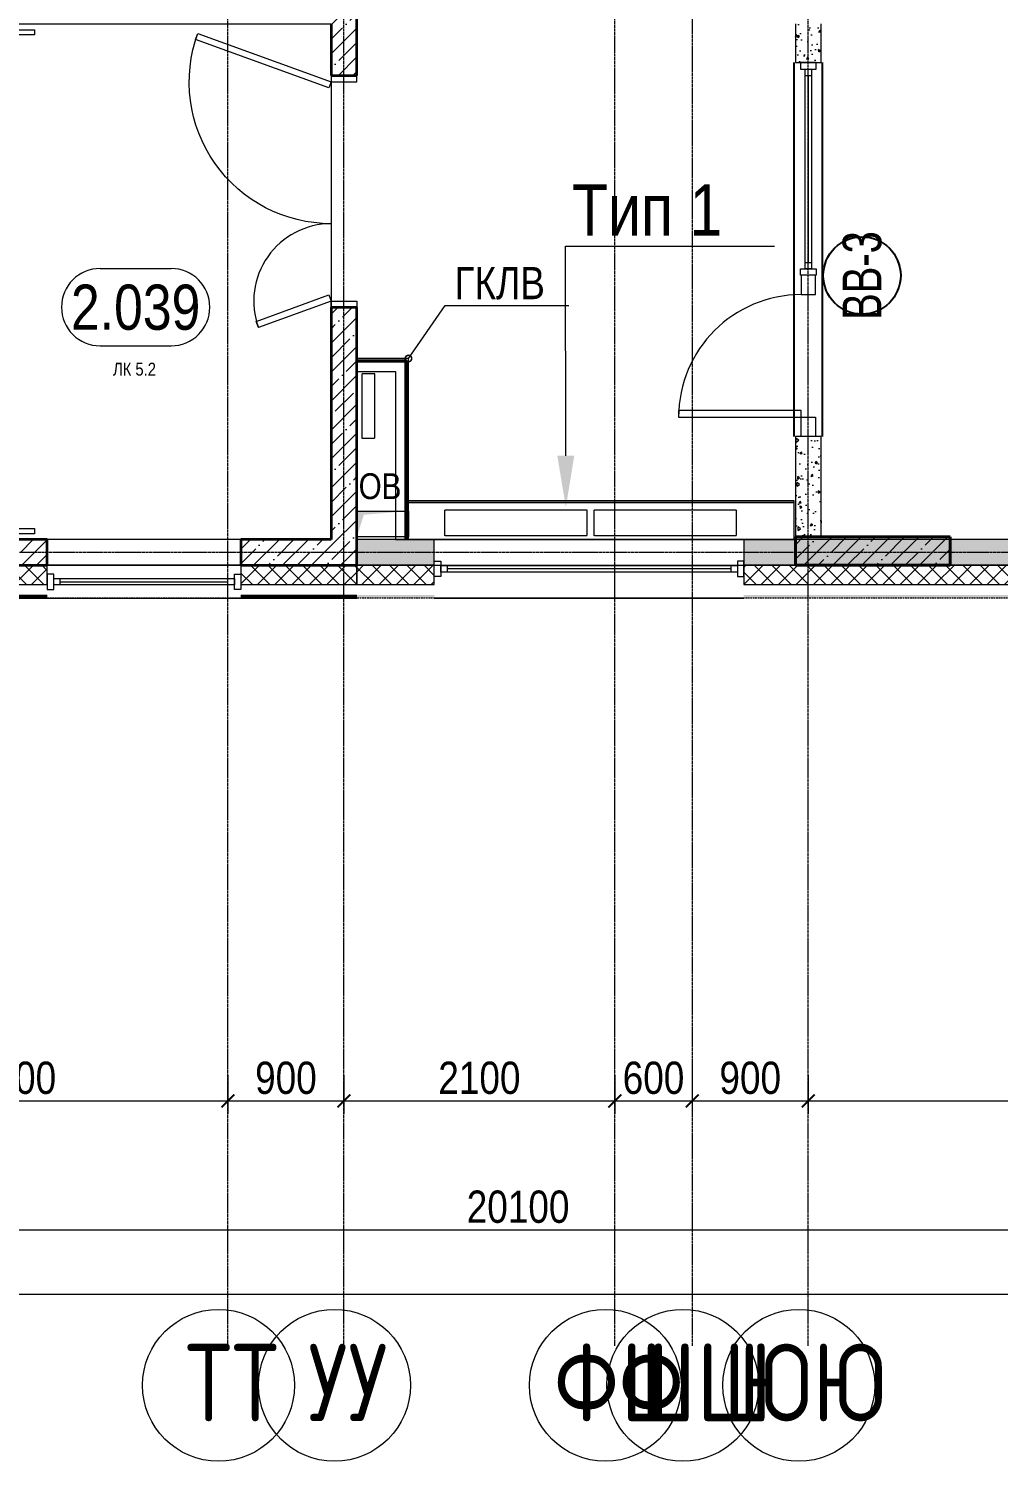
# Model space of a CAD drawing. Header units: millimetres. Extents: x -231292 to 573618, y -153144 to 564035.
# Drawn here: x 109639 to 117157, y 6179 to 17293 of the extents above; entities that cross this region are included whole.
import ezdxf
from ezdxf import colors
from ezdxf.entities.mleader import LeaderData, LeaderLine
from ezdxf.enums import TextEntityAlignment as Align
from ezdxf.math import Vec2, Vec3

# ---------------------------------------------------------------- set-up
doc = ezdxf.new("R2010")
doc.units = ezdxf.units.MM
for name, pattern in [('CENTER2', [28.575, 19.05, -3.175, 3.175, -3.175]), ('DASHED', [19.05, 12.7, -6.35]), ('HIDDEN2', [4.7625, 3.175, -1.5875])]:
    doc.linetypes.add(name, pattern=pattern)
doc.layers.get('0').update_dxf_attribs({"color": 250})
doc.layers.get('Defpoints').update_dxf_attribs({"color": 250})
for name, color, linetype, lineweight in [('A-Wall-Open', 250, 'Continuous', 5), ('A-Wall_Материал_Газоблок_Контур', 250, 'Continuous', 0), ('АР_Area', 250, 'Continuous', 5), ('АР_Витраж', 250, 'Continuous', 13), ('АР_Витраж марка', 250, 'Continuous', 9), ('АР_Двери', 250, 'Continuous', 9), ('АР_Двери_витраж', 250, 'Continuous', 9), ('АР_Колонны', 250, 'Continuous', 35), ('АР_Окна', 250, 'Continuous', 5), ('АР_Отопительные приборы', 250, 'HIDDEN2', 0), ('АР_Стены ЖБ', 250, 'Continuous', 35), ('АР_Стены ПЕНОблок', 250, 'Continuous', 20), ('АР_Утеплитель', 250, 'Continuous', 0), ('АР_Ф_ЛК', 250, 'Continuous', 5), ('АР_Штриховка', 250, 'Continuous', 0), ('Зашивка радиаторов тип 1 (фанера и МДФ)', 250, 'Continuous', 0), ('Зашивки ГКЛ на всю высоту', 250, 'Continuous', 0), ('КМ_Фахверки', 250, 'Continuous', 80), ('ОВ_Отопление', 250, 'Continuous', 0), ('Размеры зашивки ГКЛ', 250, 'Continuous', 0), ('РД_Оси_100', 250, 'Continuous', 0), ('РД_Оси_размер', 250, 'Continuous', 0), ('РД_проем_инж перемыч_фахверк', 250, 'Continuous', 18)]:
    doc.layers.add(name, color=color, linetype=linetype, lineweight=lineweight)
doc.layers.add('АР_Делит', color=250, linetype='Continuous', lineweight=0, plot=False)
doc.layers.add('РД_Проем', color=250, linetype='Continuous', lineweight=0, plot=False)
doc.layers.add('РД_Витраж_вн', color=250, linetype='Continuous')
doc.styles.add('Arial_09', font='ARIALN.TTF', dxfattribs={"width": 0.9})
doc.styles.add('style1', font='ARIALN.TTF')
doc.styles.add('ккк', font='isocpeur.ttf', dxfattribs={"width": 0.85, "oblique": 15})
doc.dimstyles.new('Dim100_ареал', dxfattribs={"dimscale": 100, "dimtxt": 2.5, "dimasz": 1, "dimexe": 1, "dimexo": 1, "dimgap": 0.5, "dimtad": 1, "dimzin": 12, "dimdsep": 46, "dimtxsty": 'style1', "dimblk": 'ARCHTICK', "dimcen": 1, "dimdle": 1, "dimclrd": 256, "dimclre": 256, "dimaunit": 1, "dimadec": 0, "dimazin": 3, "dimtfac": 1, "dimtmove": 1, "dimatfit": 3, "dimldrblk": 'OPEN30', "dimfxl": 2, "dimfxlon": 1, "dimtolj": 1, "dimtzin": 0, "dimlwd": 9, "dimlwe": 9, "dimarcsym": 0})
pattern_1 = [(45, (8883.4, 13229.69), (-112.2532, 112.2532), []), (45, (8995.66, 13229.69), (-112.2532, 112.2532), [198.4375, -39.6875, 0, -39.6875])]

# ---------------------------------------------------------------- blocks, each defined once
blk = doc.blocks.new('A-iden')
at = {"linetype": 'Continuous', "lineweight": 5}
blk.add_circle((-0.73, -4.06), 5.89, dxfattribs=at)
at = {"color": 0, "linetype": 'Continuous', "lineweight": 20, "style": 'ккк', "width": 0.85}
blk.add_attdef('ID', text='', height=6, dxfattribs=at).set_placement((0.31, -3.85), align=Align.MIDDLE_CENTER)
blk = doc.blocks.new('_ArchTick')
at = {"color": 0, "linetype": 'ByBlock', "const_width": 0.15}
blk.add_lwpolyline([(-0.5, -0.5), (0.5, 0.5)], dxfattribs=at)
blk = doc.blocks.new('*D1558')
at = {"layer": 'Defpoints', "color": 0, "transparency": 16777216}
for p in [(99000, -3255), (102300, -3255), (102300, -4255)]:
    blk.add_point(p, dxfattribs=at)
at = {"layer": 'РД_Оси_размер', "lineweight": 9, "transparency": 16777216}
for p, q in [((99000, -4055), (99000, -4355)), ((102300, -4055), (102300, -4355)), ((98900, -4255), (102400, -4255))]:
    blk.add_line(p, q, dxfattribs=at)
at = {"layer": 'РД_Оси_размер', "lineweight": 9, "transparency": 16777216, "xscale": 100, "yscale": 100, "zscale": 100, "rotation": 180}
blk.add_blockref('_ArchTick', (99000, -4255), dxfattribs=at)
at = {"layer": 'РД_Оси_размер', "lineweight": 9, "transparency": 16777216, "xscale": 100, "yscale": 100, "zscale": 100}
blk.add_blockref('_ArchTick', (102300, -4255), dxfattribs=at)
at = {"layer": 'РД_Оси_размер', "color": 0, "transparency": 16777216, "insert": (100650, -4077), "char_height": 250, "attachment_point": 5, "style": 'style1'}
blk.add_mtext('\\A1;3300', dxfattribs=at)
blk = doc.blocks.new('_Open30')
at = {"color": 0, "linetype": 'ByBlock', "lineweight": -2}
for p, q in [((-1, 0.27), (0, 0)), ((0, 0), (-1, -0.27)), ((0, 0), (-1, 0))]:
    blk.add_line(p, q, dxfattribs=at)
blk = doc.blocks.new('*D1559')
at = {"layer": 'Defpoints', "color": 0, "transparency": 16777216}
for p in [(102300, -3255), (103200, -3255), (103200, -4255)]:
    blk.add_point(p, dxfattribs=at)
at = {"layer": 'РД_Оси_размер', "lineweight": 9, "transparency": 16777216}
for p, q in [((102300, -4055), (102300, -4355)), ((103200, -4055), (103200, -4355)), ((102200, -4255), (103300, -4255))]:
    blk.add_line(p, q, dxfattribs=at)
at = {"layer": 'РД_Оси_размер', "lineweight": 9, "transparency": 16777216, "xscale": 100, "yscale": 100, "zscale": 100, "rotation": 180}
blk.add_blockref('_ArchTick', (102300, -4255), dxfattribs=at)
at = {"layer": 'РД_Оси_размер', "lineweight": 9, "transparency": 16777216, "xscale": 100, "yscale": 100, "zscale": 100}
blk.add_blockref('_ArchTick', (103200, -4255), dxfattribs=at)
at = {"layer": 'РД_Оси_размер', "color": 0, "transparency": 16777216, "insert": (102750, -4077), "char_height": 250, "attachment_point": 5, "style": 'style1'}
blk.add_mtext('\\A1;900', dxfattribs=at)
blk = doc.blocks.new('*D1560')
at = {"layer": 'Defpoints', "color": 0, "transparency": 16777216}
for p in [(103200, -3255), (105300, -3255), (105300, -4255)]:
    blk.add_point(p, dxfattribs=at)
at = {"layer": 'РД_Оси_размер', "lineweight": 9, "transparency": 16777216}
for p, q in [((103200, -4055), (103200, -4355)), ((105300, -4055), (105300, -4355)), ((103100, -4255), (105400, -4255))]:
    blk.add_line(p, q, dxfattribs=at)
at = {"layer": 'РД_Оси_размер', "lineweight": 9, "transparency": 16777216, "xscale": 100, "yscale": 100, "zscale": 100, "rotation": 180}
blk.add_blockref('_ArchTick', (103200, -4255), dxfattribs=at)
at = {"layer": 'РД_Оси_размер', "lineweight": 9, "transparency": 16777216, "xscale": 100, "yscale": 100, "zscale": 100}
blk.add_blockref('_ArchTick', (105300, -4255), dxfattribs=at)
at = {"layer": 'РД_Оси_размер', "color": 0, "transparency": 16777216, "insert": (104250, -4077), "char_height": 250, "attachment_point": 5, "style": 'style1'}
blk.add_mtext('\\A1;2100', dxfattribs=at)
blk = doc.blocks.new('*D1561')
at = {"layer": 'Defpoints', "color": 0, "transparency": 16777216}
for p in [(105300, -3255), (105900, -3255), (105900, -4255)]:
    blk.add_point(p, dxfattribs=at)
at = {"layer": 'РД_Оси_размер', "lineweight": 9, "transparency": 16777216}
for p, q in [((105300, -4055), (105300, -4355)), ((105900, -4055), (105900, -4355)), ((105200, -4255), (106000, -4255))]:
    blk.add_line(p, q, dxfattribs=at)
at = {"layer": 'РД_Оси_размер', "lineweight": 9, "transparency": 16777216, "xscale": 100, "yscale": 100, "zscale": 100, "rotation": 180}
blk.add_blockref('_ArchTick', (105300, -4255), dxfattribs=at)
at = {"layer": 'РД_Оси_размер', "lineweight": 9, "transparency": 16777216, "xscale": 100, "yscale": 100, "zscale": 100}
blk.add_blockref('_ArchTick', (105900, -4255), dxfattribs=at)
at = {"layer": 'РД_Оси_размер', "color": 0, "transparency": 16777216, "insert": (105600, -4077), "char_height": 250, "attachment_point": 5, "style": 'style1'}
blk.add_mtext('\\A1;600', dxfattribs=at)
blk = doc.blocks.new('*D1562')
at = {"layer": 'Defpoints', "color": 0, "transparency": 16777216}
for p in [(105900, -3255), (106800, -3255), (106800, -4255)]:
    blk.add_point(p, dxfattribs=at)
at = {"layer": 'РД_Оси_размер', "lineweight": 9, "transparency": 16777216}
for p, q in [((105900, -4055), (105900, -4355)), ((106800, -4055), (106800, -4355)), ((105800, -4255), (106900, -4255))]:
    blk.add_line(p, q, dxfattribs=at)
at = {"layer": 'РД_Оси_размер', "lineweight": 9, "transparency": 16777216, "xscale": 100, "yscale": 100, "zscale": 100, "rotation": 180}
blk.add_blockref('_ArchTick', (105900, -4255), dxfattribs=at)
at = {"layer": 'РД_Оси_размер', "lineweight": 9, "transparency": 16777216, "xscale": 100, "yscale": 100, "zscale": 100}
blk.add_blockref('_ArchTick', (106800, -4255), dxfattribs=at)
at = {"layer": 'РД_Оси_размер', "color": 0, "transparency": 16777216, "insert": (106350, -4077), "char_height": 250, "attachment_point": 5, "style": 'style1'}
blk.add_mtext('\\A1;900', dxfattribs=at)
blk = doc.blocks.new('*D1563')
at = {"layer": 'Defpoints', "color": 0, "transparency": 16777216}
for p in [(106800, -3255), (114600, -3255), (114600, -4255)]:
    blk.add_point(p, dxfattribs=at)
at = {"layer": 'РД_Оси_размер', "lineweight": 9, "transparency": 16777216}
for p, q in [((106800, -4055), (106800, -4355)), ((114600, -4055), (114600, -4355)), ((106700, -4255), (114700, -4255))]:
    blk.add_line(p, q, dxfattribs=at)
at = {"layer": 'РД_Оси_размер', "lineweight": 9, "transparency": 16777216, "xscale": 100, "yscale": 100, "zscale": 100, "rotation": 180}
blk.add_blockref('_ArchTick', (106800, -4255), dxfattribs=at)
at = {"layer": 'РД_Оси_размер', "lineweight": 9, "transparency": 16777216, "xscale": 100, "yscale": 100, "zscale": 100}
blk.add_blockref('_ArchTick', (114600, -4255), dxfattribs=at)
at = {"layer": 'РД_Оси_размер', "color": 0, "transparency": 16777216, "insert": (110700, -4077), "char_height": 250, "attachment_point": 5, "style": 'style1'}
blk.add_mtext('\\A1;7800', dxfattribs=at)
blk = doc.blocks.new('*D24')
at = {"layer": 'Defpoints', "color": 0, "transparency": 16777216}
for p in [(0, -3255), (114600, -3255), (114600, -5755)]:
    blk.add_point(p, dxfattribs=at)
at = {"layer": 'РД_Оси_размер', "color": 0, "lineweight": 5, "transparency": 16777216}
for p, q in [((0, -5555), (0, -5855)), ((114600, -5555), (114600, -5855)), ((-100, -5755), (114700, -5755))]:
    blk.add_line(p, q, dxfattribs=at)
at = {"layer": 'РД_Оси_размер', "color": 0, "lineweight": 5, "transparency": 16777216, "xscale": 100, "yscale": 100, "zscale": 100, "rotation": 180}
blk.add_blockref('_ArchTick', (0, -5755), dxfattribs=at)
at = {"layer": 'РД_Оси_размер', "color": 0, "lineweight": 5, "transparency": 16777216, "xscale": 100, "yscale": 100, "zscale": 100}
blk.add_blockref('_ArchTick', (114600, -5755), dxfattribs=at)
at = {"layer": 'РД_Оси_размер', "color": 0, "transparency": 16777216, "insert": (57300, -5577), "char_height": 250, "attachment_point": 5, "style": 'style1'}
blk.add_mtext('\\A1;114600', dxfattribs=at)
blk = doc.blocks.new('*D1613')
at = {"layer": 'Defpoints', "color": 0, "transparency": 16777216}
for p in [(94500, -3255), (114600, -3255), (114600, -5255)]:
    blk.add_point(p, dxfattribs=at)
at = {"layer": 'РД_Оси_размер', "lineweight": 9, "transparency": 16777216}
for p, q in [((94500, -5055), (94500, -5355)), ((114600, -5055), (114600, -5355)), ((94400, -5255), (114700, -5255))]:
    blk.add_line(p, q, dxfattribs=at)
at = {"layer": 'РД_Оси_размер', "lineweight": 9, "transparency": 16777216, "xscale": 100, "yscale": 100, "zscale": 100, "rotation": 180}
blk.add_blockref('_ArchTick', (94500, -5255), dxfattribs=at)
at = {"layer": 'РД_Оси_размер', "lineweight": 9, "transparency": 16777216, "xscale": 100, "yscale": 100, "zscale": 100}
blk.add_blockref('_ArchTick', (114600, -5255), dxfattribs=at)
at = {"layer": 'РД_Оси_размер', "color": 0, "transparency": 16777216, "insert": (104550, -5077), "char_height": 250, "attachment_point": 5, "style": 'style1'}
blk.add_mtext('\\A1;20100', dxfattribs=at)
blk = doc.blocks.new('ЛК_4000х8500_2эт')
at = {"color": 5}
for points in [[(6300, 3915), (2100, 3915), (2100, 3955), (6600, 3955), (6600, 3915), (6300, 3915)], [(3929, 45), (2100, 45), (2100, 85), (3946, 85)], [(4401, 85), (6600, 85), (6600, 45), (4383, 45)]]:
    blk.add_lwpolyline(points, dxfattribs=at)
at = {"layer": 'АР_Делит'}
blk.add_lwpolyline([(-200, 4000), (8300, 4000), (8300, 0), (-200, 0)], close=True, dxfattribs=at)
at = {"layer": 'АР_Ф_ЛК', "color": 5}
for p, q in [((2400, 4000), (2400, 3955)), ((2400, 3915), (2400, 2255)), ((2700, 4000), (2700, 3955)), ((2700, 3915), (2700, 2255)), ((3000, 4000), (3000, 3955)), ((3000, 3915), (3000, 2255)), ((3300, 4000), (3300, 3955)), ((3300, 3915), (3300, 2255)), ((3600, 4000), (3600, 3955)), ((3600, 3915), (3600, 2255)), ((3900, 4000), (3900, 3955)), ((3900, 3915), (3900, 2255)), ((4200, 4000), (4200, 3955)), ((4200, 3915), (4200, 2255)), ((4500, 4000), (4500, 3955)), ((4500, 3915), (4500, 2255)), ((4800, 4000), (4800, 3955)), ((4800, 3915), (4800, 2255)), ((5100, 4000), (5100, 3955)), ((5100, 3915), (5100, 2255)), ((5400, 4000), (5400, 3955)), ((5400, 3915), (5400, 2255)), ((5700, 4000), (5700, 3955)), ((5700, 3915), (5700, 2255)), ((6000, 4000), (6000, 3955)), ((6000, 3915), (6000, 2255)), ((6300, 4000), (6300, 3955)), ((6300, 3915), (6300, 2255)), ((2400, 2215), (2400, 2190)), ((2400, 2150), (2400, 1850)), ((2700, 2215), (2700, 2190)), ((3000, 2215), (3000, 2190)), ((3300, 2215), (3300, 2190)), ((3600, 2215), (3600, 2190)), ((3900, 2215), (3900, 2190)), ((4200, 2215), (4200, 2190)), ((4500, 2215), (4500, 2190)), ((4800, 2215), (4800, 2190)), ((5100, 2215), (5100, 2190)), ((5400, 2215), (5400, 2190)), ((5700, 2215), (5700, 2190)), ((6000, 2215), (6000, 2190)), ((6300, 2215), (6300, 2190)), ((6300, 2150), (6300, 1850)), ((2400, 1810), (2400, 1785)), ((2700, 1810), (2700, 1785)), ((3000, 1810), (3000, 1785)), ((3300, 1810), (3300, 1785)), ((3600, 1810), (3600, 1785)), ((3900, 1810), (3900, 1785)), ((4200, 1810), (4200, 1785)), ((4500, 1810), (4500, 1785)), ((5400, 1810), (5400, 1785)), ((5700, 1810), (5700, 1785)), ((6000, 1810), (6000, 1785)), ((6300, 1810), (6300, 1785)), ((2400, 1745), (2400, 85)), ((2700, 1745), (2700, 85)), ((3000, 1745), (3000, 85)), ((3300, 1745), (3300, 85)), ((3600, 1745), (3600, 85)), ((3900, 1745), (3900, 85)), ((4200, 1745), (4200, 661)), ((4500, 1745), (4500, 1341)), ((5100, 1671), (5100, 85)), ((5400, 1745), (5400, 85)), ((5700, 1745), (5700, 85)), ((6000, 1745), (6000, 85)), ((6300, 1745), (6300, 85)), ((4800, 912), (4800, 85)), ((4500, 309), (4500, 85)), ((2400, 45), (2400, 0)), ((2700, 45), (2700, 0)), ((3000, 45), (3000, 0)), ((3300, 45), (3300, 0)), ((3600, 45), (3600, 0)), ((3900, 45), (3900, 0)), ((4500, 45), (4500, 0)), ((4800, 45), (4800, 0)), ((5100, 45), (5100, 0)), ((5400, 45), (5400, 0)), ((5700, 45), (5700, 0)), ((6000, 45), (6000, 0)), ((6300, 45), (6300, 0))]:
    blk.add_line(p, q, dxfattribs=at)
at = {"layer": 'АР_Ф_ЛК'}
for points in [[(6300, 3085, 0, 150, 0), (5834, 3085, 0, 0, 0), (2400, 3085, 0, 0, 0)], [(2400, 915, 0, 150, 0), (2866, 915, 0, 0, 0), (4200, 915, 0, 0, 0)], [(4922, 915, 0, 150, 0), (5388, 915, 0, 0, 0), (6300, 915, 0, 0, 0)]]:
    blk.add_lwpolyline(points, format="xyseb", dxfattribs=at)
at = {"layer": 'АР_Ф_ЛК', "color": 5}
for points in [[(4678, 1745), (2245, 1745), (2245, 2255), (6455, 2255), (6455, 1745), (5133, 1745)], [(4696, 1785), (2285, 1785), (2285, 2215), (6415, 2215), (6415, 1785), (5150, 1785)], [(4707, 1810), (2310, 1810), (2310, 2190), (6390, 2190), (6390, 1810), (5161, 1810)]]:
    blk.add_lwpolyline(points, dxfattribs=at)
for points in [[(2350, 2150), (6350, 2150), (6350, 1850), (2350, 1850)], [(2400, 2150), (6300, 2150), (6300, 1850), (2400, 1850)]]:
    blk.add_lwpolyline(points, close=True, dxfattribs=at)
at = {"layer": 'АР_Ф_ЛК', "lineweight": 0}
for points in [[(4724, 1850), (4367, 1039), (4459, 862), (4173, 988), (4266, 811), (3909, 0)], [(5179, 1850), (4822, 1039), (4914, 862), (4628, 988), (4721, 811), (4364, 0)]]:
    blk.add_lwpolyline(points, dxfattribs=at)
blk = doc.blocks.new('otv')
at = {"linetype": 'Continuous'}
blk.add_lwpolyline([(0, -1), (0, 0), (1, 0), (1, -1)], close=True, dxfattribs=at)
blk.add_solid([(0, -1), (0, 0), (0.135, -0.137), (1, 0)], dxfattribs=at)
blk = doc.blocks.new('_DotSmall')
at = {"color": 0, "linetype": 'ByBlock', "const_width": 0.5}
blk.add_lwpolyline([(-0.0625, 0, 1), (0.0625, 0, 1)], format="xyb", close=True, dxfattribs=at)
blk = doc.blocks.new('MOK-МаркаПом_овал_ареал')
for p, q in [((-2.75, 3), (2.75, 3)), ((-2.75, -3), (2.75, -3))]:
    blk.add_line(p, q)
for centre, radius, start, end in [((-2.75, 0), 3, 90, 270), ((2.75, 0), 3, 270, 90), ((-3.75, 0), 3.5, 0, 0.001)]:
    blk.add_arc(centre, radius, start, end)
at = {"color": 0, "style": 'style1'}
blk.add_attdef('АР-ПОМЕЩЕНИЕ:НОМЕР', text='', height=3.5, dxfattribs=at).set_placement((0, 0), align=Align.MIDDLE)
at = {"layer": 'Defpoints', "color": 2, "style": 'style1'}
blk.add_attdef('АР-ПОМЕЩЕНИЕ:НАИМЕНОВАНИЕ', text='', height=1, dxfattribs=at).set_placement((-0.09, -4.81), align=Align.MIDDLE)
blk = doc.blocks.new('МаркаВитража1')
at = {"layer": 'Defpoints'}
blk.add_circle((0, 0), 3, dxfattribs=at)
at = {"color": 0, "linetype": 'ByBlock', "lineweight": -2, "style": 'Arial_09', "width": 0.9}
blk.add_attdef('АР-ОКНО:НАИМЕНОВАНИЕ', text='', height=3, dxfattribs=at).set_placement((0, 0), align=Align.MIDDLE)
blk = doc.blocks.new('СОШ_2200_АР_ОСИ_М100_28.05.24')
at = {"layer": 'АР_Делит', "color": 5, "linetype": 'DASHED'}
blk.add_lwpolyline([(114955, 135155), (114955, -355), (93595.036, -355), (93595.036, 13855), (94145, 13855), (94145, 68320), (66055, 68320), (66055, 13857.73), (83455, 13857.73), (83455, -355), (45245, -355), (45245, 13145), (44695, 13145), (44695, 26755), (45245, 26755), (45245, 68320), (20455, 68320), (20455, 26755), (27955, 26755), (27955, 13145), (-355, 13145), (-355, 100855)], dxfattribs=at)
at = {"layer": 'РД_Оси_100', "linetype": 'CENTER2'}
for p, q in [((102300, -6155), (102300, 139938.679)), ((119910, 0), (94200, 0))]:
    blk.add_line(p, q, dxfattribs=at)
for points in [[(103200, -6155), (103200, 139938.679)], [(105300, -6155), (105300, 139938.679)], [(105900, 139938.679), (105900, -6155)], [(106800, -6155), (106800, 139938.679)]]:
    blk.add_lwpolyline(points, dxfattribs=at)
at = {"layer": 'РД_Оси_100', "color": 0, "xscale": 100, "yscale": 100, "zscale": 100}
for p, values in [((102300, -6054.999), {'ID': 'ТТ'}), ((103199.266, -6054.999), {'ID': 'УУ'}), ((105300, -6054.999), {'ID': 'ФФ'}), ((105900.734, -6054.999), {'ID': 'ШШ'}), ((106799.266, -6054.999), {'ID': 'ЮЮ'})]:
    blk.add_blockref('A-iden', p, dxfattribs=at).add_auto_attribs(values)
at = {"layer": 'РД_Оси_размер'}
for base, p1, p2, picture, middle in [((114600, -5755), (0, -3255), (114600, -3255), '*D24', (57300, -5577.357)), ((114600, -5255), (94500, -3255), (114600, -3255), '*D1613', (104550, -5077.357)), ((102300, -4255), (99000, -3255), (102300, -3255), '*D1558', (100650, -4077.357)), ((103200, -4255), (102300, -3255), (103200, -3255), '*D1559', (102750, -4077.357)), ((105300, -4255), (103200, -3255), (105300, -3255), '*D1560', (104250, -4077.357)), ((105900, -4255), (105300, -3255), (105900, -3255), '*D1561', (105600, -4077.357)), ((106800, -4255), (105900, -3255), (106800, -3255), '*D1562', (106350, -4077.357)), ((114600, -4255), (106800, -3255), (114600, -3255), '*D1563', (110700, -4077.357))]:
    dim = blk.add_linear_dim(base=base, p1=p1, p2=p2, dimstyle='Dim100_ареал', dxfattribs=at)
    dim.commit()
    dim.dimension.update_dxf_attribs({"geometry": picture, "text_midpoint": middle})

msp = doc.modelspace()

# ---------------------------------------------------------------- hatches: boundary and pattern name
at = {"layer": 'АР_Штриховка', "linetype": 'Continuous', "lineweight": 5}
h = msp.add_hatch(dxfattribs=at)
h.set_pattern_fill('ANSI35', color=256, scale=25, style=0)
h.set_pattern_definition([(45, (8883.4, 13229.69), (-112.2532, 112.2532), []), (45, (8995.66, 13229.69), (-112.2532, 112.2532), [198.4375, -39.6875, 0, -39.6875])])
h.paths.add_polyline_path([(111983.403, 13329.686), (112183.403, 13129.686), (112183.403, 15129.686), (111983.403, 15129.686)], flags=0)
h.paths.add_polyline_path([(111983.403, 16929.686), (112183.403, 16929.686), (112183.403, 17529.686), (111983.403, 17329.686)], flags=0)
at = {"layer": 'АР_Штриховка', "linetype": 'Continuous', "lineweight": 0}
h = msp.add_hatch(dxfattribs=at)
h.set_pattern_fill('AR-CONC', color=256, angle=-315, style=0)
h.set_pattern_definition([(95, (8883.4, 13229.69), (140.09465, 117.55338), [19.05, -209.55]), (40, (8883.4, 13229.69), (-160.01845, 110.17673), [15.24, -167.6406]), (145.45144, (8895.08, 13239.48), (-19.9238, 227.7301), [16.19, -178.09024]), (91.1842, (8847.48, 13265.6), (221.41024, 161.9534), [28.575, -314.325]), (141.63556, (8865.93, 13279.1), (-7.0866, 342.82676), [24.285, -267.1356]), (36.18415, (8847.48, 13265.6), (-7.0866, 342.8268), [22.86, -251.4597]), (66, (8874.42, 13274.59), (179.51998, 34.89515), [19.05, -209.55]), (11, (8874.42, 13274.59), (-86.53993, 173.9412), [15.24, -167.64]), (116.45145, (8889.38, 13277.5), (92.98005, 208.83634), [16.19, -178.08994]), (82.5, (8883.4, 13229.686), (-57.60547, 61.973414), [0, -165.608, 0, -170.18, 0, -168.275]), (52.5, (8883.4, 13229.69), (-23.58973, 118.087), [0, -97.028, 0, -161.798, 0, -64.135]), (12.5, (8843.35, 13189.634), (99.927863, 91.826196), [0, -63.5, 0, -198.12, 0, -262.89]), (2.5, (8825.39, 13171.67), (86.7639, 122.72239), [0, -82.55, 0, -131.572, 0, -186.69])])
h.paths.add_polyline_path([(115783.403, 17329.686), (115583.403, 17329.686), (115583.403, 17029.686), (115783.403, 17029.686)], flags=0)
h.paths.add_polyline_path([(115783.403, 14129.686), (115583.403, 14129.686), (115583.403, 13349.686), (115783.403, 13349.686)], flags=0)
at = {"layer": 'АР_Штриховка', "linetype": 'Continuous', "lineweight": 5}
h = msp.add_hatch(dxfattribs=at)
h.set_pattern_fill('ANSI35', color=256, scale=25, style=0)
h.set_pattern_definition(pattern_1)
h.paths.add_polyline_path([(116783.403, 13129.686), (116783.403, 13349.686), (115583.403, 13349.686), (115583.403, 13129.686)], flags=0)
h = msp.add_hatch(dxfattribs=at)
h.set_pattern_fill('ANSI35', color=256, scale=25, style=0)
h.set_pattern_definition(pattern_1)
h.paths.add_polyline_path([(112183.403, 13129.686), (111983.403, 13329.686), (111283.403, 13329.686), (111283.403, 13129.686)], flags=0)
h.paths.add_polyline_path([(109783.403, 13129.686), (109783.403, 13329.686), (103483.403, 13329.686), (103283.403, 13129.686)], flags=0)
at = {"layer": 'АР_Штриховка', "linetype": 'Continuous', "lineweight": 0}
h = msp.add_hatch(dxfattribs=at)
h.set_pattern_fill('AR-CONC', color=256, style=0)
h.set_pattern_definition([(50, (8883.4, 13229.69), (182.18467, -15.93909), [19.05, -209.55]), (355, (8883.4, 13229.69), (-35.24342, 191.05685), [15.24, -167.64058]), (100.45144, (8898.58, 13228.36), (146.94125, 175.11775), [16.19, -178.09024]), (46.1842, (8883.4, 13280.49), (271.07904, -42.04233), [28.575, -314.325]), (96.63556, (8906, 13276.98), (237.40413, 247.4261), [24.285, -267.1356]), (351.18415, (8883.4, 13280.5), (237.4041, 247.4261), [22.86, -251.4597]), (21, (8908.8, 13267.79), (151.6144, -102.2652), [19.05, -209.55]), (326, (8908.8, 13267.79), (61.80203, 184.18797), [15.24, -167.64]), (71.45145, (8921.44, 13259.26), (213.41642, 81.92277), [16.19, -178.08994]), (37.5, (8883.4, 13229.686), (3.088603, 84.55504), [0, -165.608, 0, -170.18, 0, -168.275]), (7.5, (8883.4, 13229.69), (66.81966, 100.180575), [0, -97.028, 0, -161.798, 0, -64.135]), (327.5, (8826.76, 13229.686), (135.590595, -5.728744), [0, -63.5, 0, -198.12, 0, -262.89]), (317.5, (8801.36, 13229.69), (148.12918, 25.42649), [0, -82.55, 0, -131.572, 0, -186.69])])
h.paths.add_polyline_path([(123583.403, 13129.686), (123383.403, 13329.686), (115183.403, 13329.686), (115183.403, 13129.686)], flags=0)
h.paths.add_polyline_path([(112783.403, 13129.686), (112783.403, 13329.686), (112183.403, 13329.686), (112183.403, 13129.686)], flags=0)
h = msp.add_hatch(dxfattribs=at)
h.set_pattern_fill('ANSI37', color=256, scale=30, angle=-360, style=0)
h.set_pattern_definition([(45, (8883.4, 13229.69), (-67.35192, 67.35192), []), (135, (8883.4, 13229.69), (-67.35192, -67.35192), [])])
h.paths.add_polyline_path([(112183.403, 12979.686), (112183.403, 13129.686), (111283.403, 13129.686), (111283.403, 12979.686)], flags=0)
h.paths.add_polyline_path([(109783.403, 12979.686), (109783.403, 13129.686), (102733.439, 13129.686), (102583.439, 12979.686)], flags=0)
h = msp.add_hatch(dxfattribs=at)
h.set_pattern_fill('ANSI37', color=256, scale=30, style=0)
h.set_pattern_definition([(45, (8883.4, 13229.69), (-67.35192, 67.35192), []), (135, (8883.4, 13229.69), (-67.35192, -67.35192), [])])
h.paths.add_polyline_path([(123733.403, 12979.686), (123583.403, 13129.686), (115183.403, 13129.686), (115183.403, 12979.686)], flags=0)
h.paths.add_polyline_path([(112783.403, 12979.686), (112783.403, 13129.686), (112183.403, 13129.686), (112183.403, 12979.686)], flags=0)
h = msp.add_hatch(dxfattribs=at)
h.set_pattern_fill('_U', color=256, angle=-360, style=0, pattern_type=0)
h.set_pattern_definition([(3e-14, (8883.4027, 13229.6861), (-3e-16, 1), [])])
h.paths.add_polyline_path([(112183.403, 12874.686), (112183.403, 12899.686), (111283.403, 12899.686), (111283.403, 12874.686)], flags=0)
h.paths.add_polyline_path([(109783.403, 12874.686), (109783.403, 12899.686), (102503.439, 12899.686), (102478.439, 12874.686)], flags=0)
h = msp.add_hatch(dxfattribs=at)
h.set_pattern_fill('_U', color=256, style=0, pattern_type=0)
h.set_pattern_definition([(360, (8883.4027, 13229.6861), (-2e-16, 1), [])])
h.paths.add_polyline_path([(123838.403, 12874.686), (123813.403, 12899.686), (115183.403, 12899.686), (115183.403, 12874.686)], flags=0)
h.paths.add_polyline_path([(112783.403, 12874.686), (112783.403, 12899.686), (112183.403, 12899.686), (112183.403, 12874.686)], flags=0)

# ---------------------------------------------------------------- linework, layer by layer
at = {"layer": 'A-Wall-Open', "linetype": 'Continuous', "lineweight": 5}
for p, q in [((111283.403, 13329.686), (109783.403, 13329.686)), ((111283.403, 13129.686), (109783.403, 13129.686))]:
    msp.add_line(p, q, dxfattribs=at)
at = {"layer": 'A-Wall_Материал_Газоблок_Контур', "linetype": 'Continuous', "lineweight": 0}
for p, q in [((115183.403, 13329.686), (112783.403, 13329.686)), ((111283.403, 13129.686), (109783.403, 13129.686)), ((109783.403, 12874.686), (111283.403, 12874.686)), ((112783.403, 12874.686), (115183.403, 12874.686))]:
    msp.add_line(p, q, dxfattribs=at)
at = {"layer": 'АР_Витраж', "linetype": 'Continuous', "lineweight": 5}
for p, q in [((115573.403, 17029.686), (115573.403, 15379.686)), ((115793.403, 17029.686), (115793.403, 15379.686))]:
    msp.add_line(p, q, dxfattribs=at)
at = {"layer": 'АР_Витраж', "linetype": 'Continuous', "lineweight": 13}
for p, q in [((115658.403, 16929.686), (115708.403, 16929.686)), ((115683.403, 16929.686), (115683.403, 15479.686)), ((115658.403, 15479.686), (115708.403, 15479.686))]:
    msp.add_line(p, q, dxfattribs=at)
for points in [[(115743.403, 16979.686), (115743.403, 17029.686), (115623.403, 17029.686), (115623.403, 16979.686)], [(115658.403, 16979.686), (115708.403, 16979.686), (115708.403, 15429.686), (115658.403, 15429.686)], [(115743.403, 15429.686), (115743.403, 15379.686), (115623.403, 15379.686), (115623.403, 15429.686)]]:
    msp.add_lwpolyline(points, close=True, dxfattribs=at)
at = {"layer": 'АР_Двери', "linetype": 'Continuous', "lineweight": 9}
for points in [[(111983.403, 16879.686), (111966.302, 16832.701), (110932.64, 17208.924), (110949.741, 17255.908)], [(112183.403, 16879.686), (112183.403, 16929.686), (111983.403, 16929.686), (111983.403, 16879.686)], [(111419.587, 14974.474), (111402.486, 15021.459), (111966.302, 15226.671), (111983.403, 15179.686)], [(112183.403, 15179.686), (112183.403, 15129.686), (111983.403, 15129.686), (111983.403, 15179.686)]]:
    msp.add_lwpolyline(points, close=True, dxfattribs=at)
at = {"layer": 'АР_Двери', "linetype": 'Continuous', "lineweight": 9, "extrusion": (0, 0, -1)}
msp.add_arc((-111983.403, 16879.686), 1100, 270, 20, dxfattribs=at)
at = {"layer": 'АР_Двери', "linetype": 'Continuous', "lineweight": 9}
msp.add_arc((111983.403, 15179.686), 600, 90, 200, dxfattribs=at)
at = {"layer": 'АР_Двери_витраж', "linetype": 'Continuous', "lineweight": 9}
for points in [[(115738.403, 15229.686), (115738.403, 15379.686), (115628.403, 15379.686), (115628.403, 15229.686)], [(115628.403, 14279.686), (115628.403, 14329.686), (114678.403, 14329.686), (114678.403, 14279.686)], [(115738.403, 14279.686), (115738.403, 14129.686), (115628.403, 14129.686), (115628.403, 14279.686)]]:
    msp.add_lwpolyline(points, close=True, dxfattribs=at)
msp.add_arc((115628.403, 14279.686), 950, 90, 180, dxfattribs=at)
at = {"layer": 'АР_Колонны', "linetype": 'HIDDEN2', "lineweight": 25}
for p, q in [((115583.403, 13349.686), (116783.403, 13349.686)), ((115583.403, 13129.686), (115583.403, 13349.686)), ((116783.403, 13349.686), (116783.403, 13129.686)), ((116783.403, 13129.686), (115583.403, 13129.686))]:
    msp.add_line(p, q, dxfattribs=at)
at = {"layer": 'АР_Колонны', "linetype": 'Continuous', "lineweight": 35}
for p, q in [((115583.403, 13129.686), (115583.403, 13349.686)), ((115583.403, 13349.686), (116783.403, 13349.686)), ((116783.403, 13129.686), (116783.403, 13349.686)), ((115583.403, 13129.686), (116783.403, 13129.686))]:
    msp.add_line(p, q, dxfattribs=at)
at = {"layer": 'АР_Окна', "linetype": 'Continuous', "lineweight": 5}
for p, q in [((115183.403, 13329.686), (112783.403, 13329.686)), ((109783.403, 13129.686), (111283.403, 13129.686)), ((112883.403, 13127.186), (112883.403, 13077.186)), ((115083.403, 13127.186), (115083.403, 13077.186)), ((109883.403, 12977.186), (109883.403, 13027.186)), ((111183.403, 12977.186), (111183.403, 13027.186)), ((115083.403, 13102.186), (112883.403, 13102.186)), ((109883.403, 13002.186), (111183.403, 13002.186)), ((109783.403, 12874.686), (111283.403, 12874.686)), ((115183.403, 12874.686), (112783.403, 12874.686))]:
    msp.add_line(p, q, dxfattribs=at)
for points in [[(112833.403, 13042.186), (112783.403, 13042.186), (112783.403, 13162.186), (112833.403, 13162.186)], [(115133.403, 13127.186), (115133.403, 13077.186), (112833.403, 13077.186), (112833.403, 13127.186)], [(115133.403, 13042.186), (115183.403, 13042.186), (115183.403, 13162.186), (115133.403, 13162.186)], [(109833.403, 13062.186), (109783.403, 13062.186), (109783.403, 12942.186), (109833.403, 12942.186)], [(109833.403, 12977.186), (109833.403, 13027.186), (111233.403, 13027.186), (111233.403, 12977.186)], [(111233.403, 13062.186), (111283.403, 13062.186), (111283.403, 12942.186), (111233.403, 12942.186)]]:
    msp.add_lwpolyline(points, close=True, dxfattribs=at)
at = {"layer": 'АР_Отопительные приборы'}
for points in [[(112322.842, 14615.766), (112222.842, 14615.766), (112222.842, 14115.766), (112322.842, 14115.766)], [(112865.38, 13559.686), (113965.38, 13559.686), (113965.38, 13359.686), (112865.38, 13359.686)], [(114023.321, 13559.686), (115123.321, 13559.686), (115123.321, 13359.686), (114023.321, 13359.686)]]:
    msp.add_lwpolyline(points, close=True, dxfattribs=at)
at = {"layer": 'АР_Стены ЖБ', "linetype": 'Continuous', "lineweight": 35}
for p, q in [((112183.403, 16929.686), (112183.403, 17529.686)), ((111983.403, 17329.686), (111983.403, 16929.686)), ((111983.403, 16929.686), (112183.403, 16929.686)), ((112183.403, 15129.686), (111983.403, 15129.686)), ((111983.403, 15129.686), (111983.403, 13329.686)), ((112183.403, 13129.686), (112183.403, 15129.686)), ((109783.403, 13329.686), (103483.403, 13329.686)), ((109783.403, 13129.686), (109783.403, 13329.686)), ((111983.403, 13329.686), (111283.403, 13329.686)), ((111283.403, 13329.686), (111283.403, 13129.686)), ((103283.403, 13129.686), (109783.403, 13129.686)), ((111283.403, 13129.686), (112183.403, 13129.686))]:
    msp.add_line(p, q, dxfattribs=at)
at = {"layer": 'АР_Стены ЖБ', "linetype": 'Continuous', "lineweight": 40}
for p, q in [((116783.403, 13349.686), (115583.403, 13349.686)), ((115583.403, 13349.686), (115583.403, 13129.686)), ((116783.403, 13129.686), (116783.403, 13349.686)), ((115583.403, 13129.686), (116783.403, 13129.686))]:
    msp.add_line(p, q, dxfattribs=at)
at = {"layer": 'АР_Стены ПЕНОблок', "linetype": 'Continuous', "lineweight": 20}
for p, q in [((115583.403, 17329.686), (115583.403, 17029.686)), ((115783.403, 17029.686), (115783.403, 17329.686)), ((115583.403, 17029.686), (115783.403, 17029.686)), ((115783.403, 14129.686), (115583.403, 14129.686)), ((115583.403, 14129.686), (115583.403, 13349.686)), ((115783.403, 13349.686), (115783.403, 14129.686)), ((115583.403, 13349.686), (115783.403, 13349.686)), ((112783.403, 13329.686), (112183.403, 13329.686)), ((112183.403, 13329.686), (112183.403, 13129.686)), ((112783.403, 13129.686), (112783.403, 13329.686)), ((123383.403, 13329.686), (115183.403, 13329.686)), ((115183.403, 13329.686), (115183.403, 13129.686)), ((112183.403, 13129.686), (112783.403, 13129.686)), ((115183.403, 13129.686), (123583.403, 13129.686))]:
    msp.add_line(p, q, dxfattribs=at)
at = {"layer": 'АР_Утеплитель', "linetype": 'Continuous', "lineweight": 0}
for p, q in [((109783.403, 13129.686), (102733.439, 13129.686)), ((109783.403, 12979.686), (109783.403, 13129.686)), ((112183.403, 13129.686), (111283.403, 13129.686)), ((111283.403, 13129.686), (111283.403, 12979.686)), ((112783.403, 13129.686), (112183.403, 13129.686)), ((112183.403, 13129.686), (112183.403, 12979.686)), ((112183.403, 12979.686), (112183.403, 13129.686)), ((112783.403, 12979.686), (112783.403, 13129.686)), ((123583.403, 13129.686), (115183.403, 13129.686)), ((115183.403, 13129.686), (115183.403, 12979.686)), ((102583.439, 12979.686), (109783.403, 12979.686)), ((111283.403, 12979.686), (112183.403, 12979.686)), ((112183.403, 12979.686), (112783.403, 12979.686)), ((115183.403, 12979.686), (123733.403, 12979.686))]:
    msp.add_line(p, q, dxfattribs=at)
at = {"layer": 'Зашивка радиаторов тип 1 (фанера и МДФ)', "linetype": 'Continuous', "lineweight": 0}
for p, q in [((112583.403, 13329.686), (112583.403, 13629.686)), ((115572.71, 13629.686), (112583.403, 13629.686)), ((115572.71, 13617.186), (112583.403, 13617.186)), ((112583.403, 13617.186), (115572.71, 13617.186)), ((115572.71, 13329.686), (115572.71, 13629.686)), ((112583.403, 13329.686), (115572.71, 13329.686))]:
    msp.add_line(p, q, dxfattribs=at)
at = {"layer": 'Зашивки ГКЛ на всю высоту', "linetype": 'Continuous', "lineweight": 0}
for p, q in [((112583.403, 14733.942), (112183.403, 14733.942)), ((112183.403, 14633.942), (112183.403, 14733.942)), ((112183.403, 14721.442), (112558.403, 14721.442)), ((112570.903, 14721.442), (112183.403, 14721.442)), ((112183.403, 14708.942), (112570.903, 14708.942)), ((112558.403, 14708.942), (112183.403, 14708.942)), ((112558.403, 14721.442), (112558.403, 13329.686)), ((112558.403, 13329.686), (112558.403, 14708.942)), ((112570.903, 13329.686), (112570.903, 14721.442)), ((112570.903, 14708.942), (112570.903, 13329.686)), ((112583.403, 13329.686), (112583.403, 14733.942)), ((112183.403, 14633.942), (112483.403, 14633.942)), ((112483.403, 14633.942), (112483.403, 13329.686)), ((112483.403, 13329.686), (112583.403, 13329.686))]:
    msp.add_line(p, q, dxfattribs=at)
at = {"layer": 'КМ_Фахверки', "lineweight": 5}
msp.add_lwpolyline([(79583.403, 81804.686), (103283.403, 81804.103), (103283.403, 13129.686), (123583.403, 13129.686), (123583.371, 148129.686), (81883.406, 148129.686), (81883.406, 142129.686), (46283.403, 142129.686), (46283.403, 113829.686), (8783.403, 113829.686), (8783.403, 26629.686), (36583.403, 26629.686), (36583.403, 39729.686), (29083.403, 39729.686), (29083.403, 81804.686), (54383.403, 81804.686), (54383.403, 13129.686), (92083.403, 13129.686), (92083.403, 26829.686), (74683.402, 26829.694), (74683.401, 81804.686), (79584.99, 81804.686)], dxfattribs=at)
at = {"layer": 'РД_Витраж_вн', "linetype": 'Continuous', "lineweight": -3}
for p, q in [((115573.403, 14129.686), (115573.403, 17029.686)), ((115793.403, 14129.686), (115793.403, 17029.686))]:
    msp.add_line(p, q, dxfattribs=at)
at = {"layer": 'РД_Проем', "linetype": 'Continuous', "lineweight": 0}
for p, q in [((115573.403, 14129.686), (115573.403, 17029.686)), ((115793.403, 14129.686), (115793.403, 17029.686))]:
    msp.add_line(p, q, dxfattribs=at)
at = {"layer": 'РД_проем_инж перемыч_фахверк', "linetype": 'Continuous', "lineweight": 18}
for p, q in [((115573.403, 17029.686), (115573.403, 14129.686)), ((115793.403, 17029.686), (115793.403, 14129.686))]:
    msp.add_line(p, q, dxfattribs=at)

# ---------------------------------------------------------------- block references
at = {"layer": 'АР_Area', "linetype": 'Continuous', "lineweight": 5, "xscale": 100, "yscale": 100, "zscale": 100}
msp.add_blockref('MOK-МаркаПом_овал_ареал', (110468.148, 15132.287), dxfattribs=at).add_auto_attribs({'АР-ПОМЕЩЕНИЕ:НОМЕР': '2.039', 'АР-ПОМЕЩЕНИЕ:НАИМЕНОВАНИЕ': 'ЛК 5.2'})
at = {"layer": 'АР_Витраж марка', "linetype": 'Continuous', "lineweight": 9, "xscale": 100, "yscale": 100, "zscale": 100, "rotation": 89.99999999999999}
msp.add_blockref('МаркаВитража1', (116099.697, 15377.888), dxfattribs=at).add_auto_attribs({'АР-ОКНО:НАИМЕНОВАНИЕ': 'ВВ-3'})
at = {"layer": 'АР_Ф_ЛК', "rotation": 180}
msp.add_blockref('ЛК_4000х8500_2эт', (111783.403, 17329.686), dxfattribs=at)
at = {"layer": 'ОВ_Отопление', "xscale": 400, "yscale": 200}
msp.add_blockref('otv', (112183.403, 13549.686), dxfattribs=at)
at = {"layer": 'РД_Оси_100'}
msp.add_blockref('СОШ_2200_АР_ОСИ_М100_28.05.24', (8883.403, 13229.686), dxfattribs=at)

# ---------------------------------------------------------------- texts
at = {"layer": 'ОВ_Отопление', "insert": (112362.854, 13742.17), "char_height": 200, "width": 590.00022, "attachment_point": 5, "style": 'style1'}
msp.add_mtext('ОВ', dxfattribs=at)

# ---------------------------------------------------------------- leaders
at = {"layer": 'Размеры зашивки ГКЛ'}
ml = msp.add_multileader_mtext('Standard', dxfattribs=at)
ml.set_content('\\pxsm1;Тип 1 ', color=(0, 0, 138), style='style1')
ml.set_leader_properties(color=256, linetype='ByLayer', lineweight=9)
ml.build(insert=Vec2(0, 0))
ml.multileader.update_dxf_attribs({"has_dogleg": 0, "text_left_attachment_type": 6, "text_right_attachment_type": 6, "text_bottom_attachment_type": 10, "dogleg_length": 25, "arrow_head_size": 400})
ctx = ml.context
ctx.base_point, ctx.char_height, ctx.arrow_head_size, ctx.landing_gap_size, ctx.plane_origin = Vec3(113800.444, 15606.208), 400, 400, 50, Vec3(106941.255, 22576.772)
ctx.left_attachment, ctx.right_attachment, ctx.top_attachment = 6, 6, 10
notes = []
notes.append((ctx, [(0, (1, 1, 0), (113775.444, 15606.208), (1, 0), 25, [(1, [(113803.861, 13580.294)], 0, [])])]))
ctx.mtext.insert, ctx.mtext.width, ctx.mtext.defined_height, ctx.mtext.line_spacing_factor, ctx.mtext.flow_direction = Vec3(113850.444, 16086.208), 1668.44707, 600, 0.3, 5
ml = msp.add_multileader_mtext('Standard', dxfattribs=at)
ml.set_content('\\pxsm1;ГКЛВ', color=256, style='style1')
ml.set_leader_properties(color=256, linetype='ByLayer', lineweight=9)
ml.set_arrow_properties(name='DOTSMALL')
ml.build(insert=Vec2(0, 0))
ml.multileader.update_dxf_attribs({"text_left_attachment_type": 6, "text_right_attachment_type": 6, "text_bottom_attachment_type": 10, "dogleg_length": 25, "arrow_head_size": 100})
ctx = ml.context
ctx.base_point, ctx.char_height, ctx.arrow_head_size, ctx.landing_gap_size, ctx.plane_origin = Vec3(112892.82, 15144.138), 250, 100, 50, Vec3(104222.385, 22492.817)
ctx.left_attachment, ctx.right_attachment, ctx.top_attachment = 6, 6, 10
notes.append((ctx, [(0, (1, 1, 0), (112867.82, 15144.138), (1, 0), 25, [(1, [(112583.403, 14733.942)], 0, [])])]))
ctx.mtext.insert, ctx.mtext.width, ctx.mtext.defined_height, ctx.mtext.line_spacing_factor, ctx.mtext.flow_direction = Vec3(112942.82, 15444.138), 1126.26794, 600, 0.3, 5
for ctx, leaders in notes:
    for number, flags, end, landing, length, lines in leaders:
        leader = LeaderData()
        leader.index, (leader.has_last_leader_line, leader.has_dogleg_vector, leader.attachment_direction) = number, flags
        leader.last_leader_point, leader.dogleg_vector, leader.dogleg_length = Vec3(end), Vec3(landing), length
        for number, points, colour, breaks in lines:
            line = LeaderLine()
            line.index, line.vertices, line.color, line.breaks = number, Vec3.list(points), colors.encode_raw_color(colour), breaks
            leader.lines.append(line)
        ctx.leaders.append(leader)

doc.saveas('drawing.dxf')
